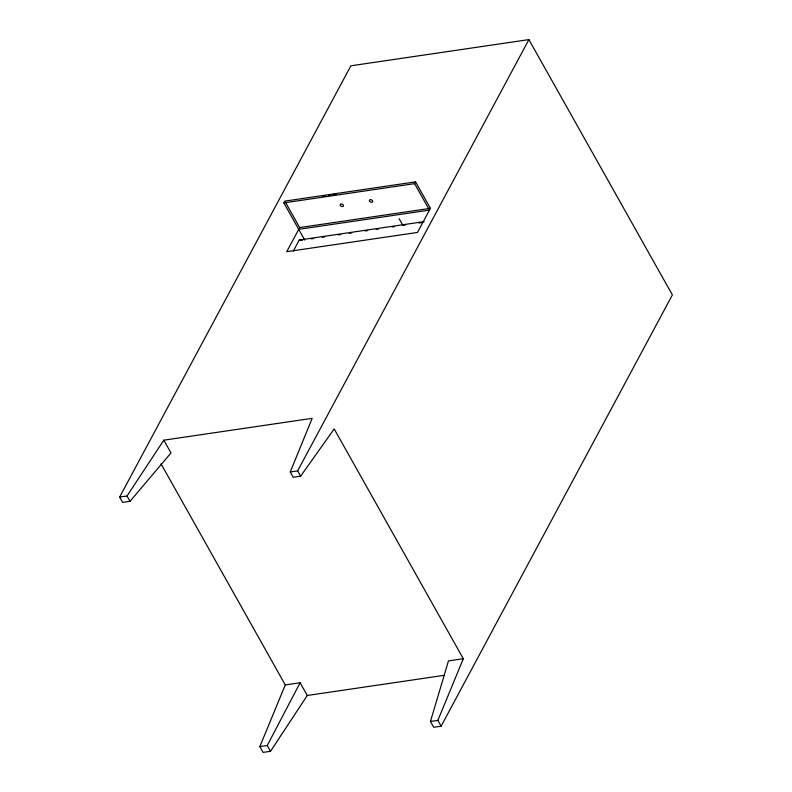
<?xml version="1.0" encoding="UTF-8"?>
<svg xmlns="http://www.w3.org/2000/svg" width="792" height="792" viewBox="0 0 792 792"><rect width="100%" height="100%" fill="white"/><g stroke="black" fill="none" stroke-linecap="round" stroke-linejoin="round"><path stroke-width="1.19" d="M119.622 497.089L350.876 65.805L528.898 39.6L672.378 294.911L441.124 726.195L433.709 727.284L430.452 721.482L448.47 660.894L463.31 658.706L334.184 428.927L300.633 476.18L293.218 477.279L290.238 471.973L312.167 418.334L163.805 440.174L127.047 495.99L119.622 497.089L122.611 502.395L130.027 501.296L170.993 452.955L163.805 440.174M444.688 675.259L307.276 695.485L270.517 751.311L263.102 752.4L259.835 746.599L285.278 684.922L161.004 463.765M441.124 726.195L437.867 720.393L463.31 658.706M259.835 746.599L267.26 745.51L300.118 682.734L307.276 695.485M304.742 240.065L283.853 202.891L284.803 201.119L415.543 181.863L430.412 208.326L417.483 232.442L286.744 251.688L299.673 227.571L430.412 208.326M293.307 251.094L299.247 240.006L424.126 221.621M283.853 202.891L414.592 183.645L415.543 181.863M290.238 471.973L297.653 470.874L528.898 39.6M322.661 196.07L325.027 195.713M328.581 195.198L330.947 194.842M333.313 194.495L335.679 194.149M298.723 229.343L429.462 210.098L414.592 183.645M311.305 238.877L313.751 238.521M322.314 237.254L324.769 236.897M338.233 234.917L340.679 234.551M349.242 233.293L351.688 232.927M365.152 230.947L367.607 230.591M376.17 229.324L378.616 228.967M392.08 226.987L394.535 226.621M403.098 225.364L405.544 225.007M419.008 223.017L421.453 222.661M285.278 684.922L300.118 682.734M430.452 721.482L437.867 720.393M299.247 240.006L302.732 240.134M399.138 218.671L402.752 225.096M285.397 202.168L299.673 227.571M297.653 470.874L300.633 476.18M127.047 495.99L130.027 501.296M267.26 745.51L270.517 751.311M334.887 194.426A1.158 0.574 -29.3 0 1 336.263 194.228M322.71 196.02A1.158 0.574 -29.3 0 1 322.958 196.01M340.372 205.475A1.742 1.198 28.2 0 0 343.203 206.296A1.742 1.198 28.2 0 0 341.916 204.009A1.742 1.198 28.2 0 0 340.372 205.475M369.577 201.178A1.742 1.198 28.2 0 0 372.408 202A1.742 1.198 28.2 0 0 371.121 199.703A1.742 1.198 28.2 0 0 369.577 201.178"/></g></svg>
